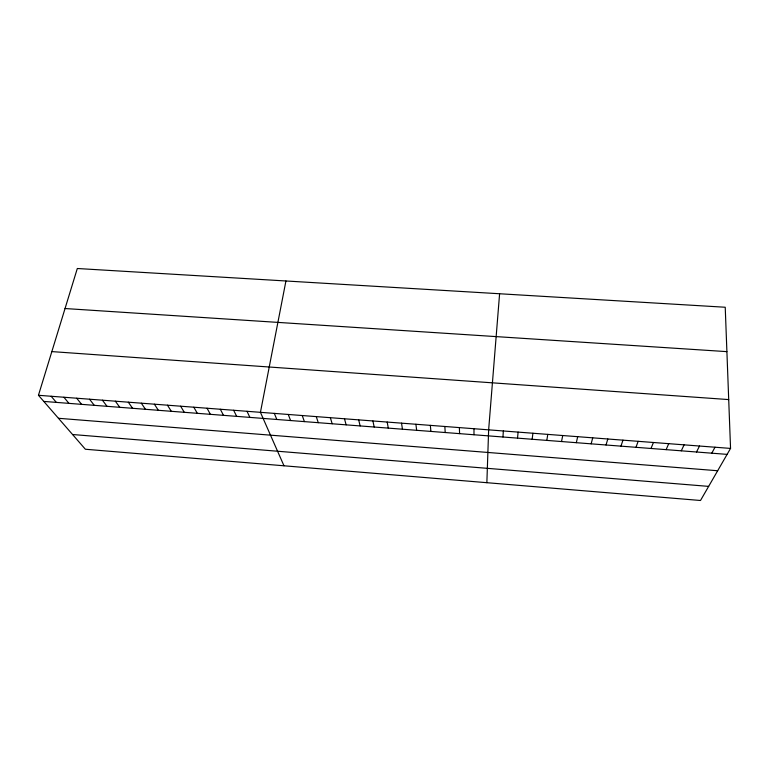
<?xml version="1.0" encoding="UTF-8"?>
<svg xmlns="http://www.w3.org/2000/svg" width="769" height="769" viewBox="0 0 769 769"><rect width="100%" height="100%" fill="white"/><g stroke="black" fill="none" stroke-linecap="round" stroke-linejoin="round"><path stroke-width="1.15" d="M473.983 434.754L473.992 428.718M486.864 482.692L488.642 429.842L499.6 293.758M502.955 437.003L503.349 430.976M517.518 438.128L518.114 432.101M532.138 439.262L532.927 433.245M546.807 440.406L547.788 434.379M285.933 280.983L260.441 412.328L283.982 465.783M561.533 441.541L562.716 435.533M576.317 442.684L577.692 436.677M591.15 443.838L592.726 437.83M606.03 444.991L607.808 438.993M38.45 395.285L77.313 268.506L725.225 307.244L730.55 448.414L700.501 500.494L85.369 449.24L38.45 395.285L730.55 448.414M620.977 446.155L622.957 440.156M635.973 447.308L638.155 441.319M651.016 448.481L653.41 442.492M666.127 449.654L668.722 443.665M681.286 450.826L684.093 444.847M696.503 452.009L699.521 446.03M711.777 453.191L715.007 447.222M65.038 308.532L726.897 351.635M51.84 351.596L728.704 399.582M43.775 401.418L727.109 454.373M58.454 418.288L717.66 470.743M72.565 434.514L708.643 486.383M51.158 396.266L56.339 402.389M63.914 397.246L68.941 403.36M76.708 398.227L81.591 404.34M89.54 399.207L94.27 405.33M102.421 400.197L107.006 406.311M115.35 401.187L119.772 407.301M128.317 402.187L132.585 408.301M141.323 403.187L145.447 409.291M154.386 404.186L158.347 410.29M167.479 405.196L171.285 411.3M180.628 406.205L184.272 412.299M193.817 407.214L197.306 413.309M207.053 408.233L210.379 414.328M220.328 409.252L223.5 415.347M233.651 410.271L236.66 416.365M247.022 411.3L249.867 417.384M274.322 413.395L276.83 419.48M288.26 414.462L290.595 420.547M302.236 415.539L304.399 421.614M316.27 416.615L318.26 422.69M330.353 417.692L332.17 423.767M344.483 418.778L346.127 424.844M358.671 419.864L360.132 425.93M372.907 420.96L374.186 427.026M387.192 422.056L388.287 428.112M401.524 423.152L402.447 429.208M415.914 424.257L416.644 430.313M430.352 425.372L430.9 431.419M444.847 426.478L445.213 432.524M459.391 427.602L459.574 433.639"/></g></svg>
